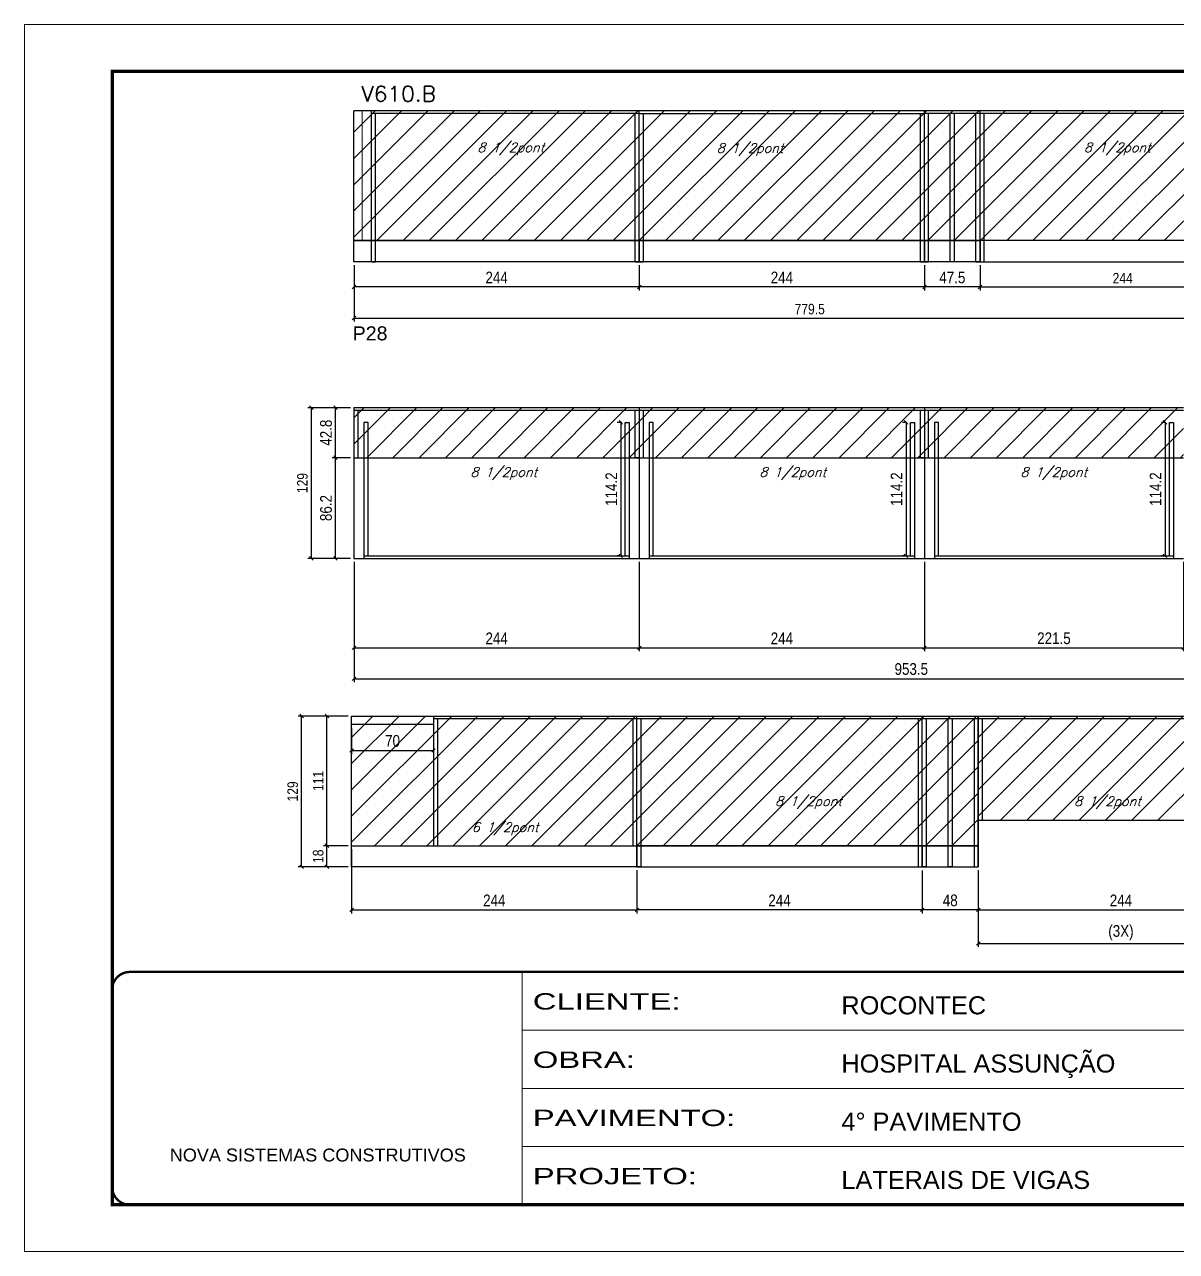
# Model space of a CAD drawing. Extents: x -20960 to -5926, y -2106 to 21915.
# Drawn here: x -7438 to -6453, y 16271 to 17321 of the extents above; entities that cross this region are included whole.
import ezdxf

# ---------------------------------------------------------------- set-up
doc = ezdxf.new("R2010")
doc.units = 0
doc.linetypes.add('CONTINUO', pattern=[0])
doc.linetypes.add('DASHED', pattern=[0.75, 0.5, -0.25])
for name, color, linetype in [('5', 5, 'Continuous'), ('COTA', 241, 'Continuous'), ('Painéis', 200, 'Continuous'), ('SARR_2.2x7', 40, 'Continuous'), ('SARR_3.5x7', 81, 'Continuous'), ('texto', 7, 'Continuous')]:
    doc.layers.add(name, color=color, linetype=linetype)
for name, color, linetype, lineweight in [('Folhas', 255, 'Continuous', 9), ('Hachura', 251, 'Continuous', 9), ('Sarr 2.2x7', 40, 'Continuous', 9), ('SARRAFO DE PRESSAO', 251, 'DASHED', 9), ('Texto Seção', 7, 'Continuous', 15)]:
    doc.layers.add(name, color=color, linetype=linetype, lineweight=lineweight)
doc.styles.add('ARIAL', font='arial.ttf')
doc.styles.add('COTA TECNICA', font='techl___.ttf', dxfattribs={"height": 10})
doc.styles.add('COTA TECNICA-50', font='techl___.ttf', dxfattribs={"height": 9})
doc.styles.add('REGUA-120', font='ROMANS.shx', dxfattribs={"height": 15})
doc.styles.add('Romans', font='romans.shx')
doc.styles.get("Standard").update_dxf_attribs({"font": 'arial.ttf'})
doc.styles.add('Tecnologia', font='')
doc.styles.get('Tecnologia').set_extended_font_data('Forgotten Futurist')
doc.dimstyles.new('COTA PAINEL-50', dxfattribs={"dimtxt": 9, "dimasz": 3, "dimexe": 3, "dimexo": 3, "dimgap": 3, "dimtad": 1, "dimdec": 1, "dimzin": 12, "dimdsep": 46, "dimtxsty": 'COTA TECNICA-50', "dimblk1": 'OBLIQUE', "dimblk2": 'OBLIQUE', "dimsah": 1, "dimcen": 0.9, "dimclrd": 4, "dimclre": 4, "dimclrt": 240, "dimadec": 1, "dimazin": 3, "dimtfac": 1, "dimtdec": 1, "dimtmove": 0, "dimatfit": 3, "dimfxl": 1, "dimtolj": 1, "dimtzin": 12, "dimarcsym": 0})
doc.dimstyles.new('PAINEL', dxfattribs={"dimtxt": 10, "dimasz": 3, "dimexe": 3, "dimexo": 3, "dimgap": 3, "dimtad": 1, "dimdec": 1, "dimzin": 12, "dimdsep": 46, "dimtxsty": 'COTA TECNICA', "dimblk1": 'OBLIQUE', "dimblk2": 'OBLIQUE', "dimsah": 1, "dimcen": 0.9, "dimclrd": 4, "dimclre": 4, "dimclrt": 240, "dimadec": 1, "dimazin": 3, "dimtfac": 1, "dimtdec": 1, "dimtmove": 0, "dimatfit": 3, "dimfxl": 1, "dimtolj": 1, "dimtzin": 12, "dimarcsym": 0})
pattern_1 = [(45, (-149303.79, -15962.726), (-11.2253202, 11.2253202), [])]

# ---------------------------------------------------------------- blocks, each defined once
blk = doc.blocks.new('9999999999')
at = {"color": 30, "linetype": 'CONTINUO'}
for p, q in [((98564.6, 34230.2), (98564.6, 34429.4)), ((98564.6, 34379.6), (99584, 34379.6)), ((98564.6, 34329.8), (99488, 34329.8)), ((98564.6, 34280), (99488, 34280))]:
    blk.add_line(p, q, dxfattribs=at)
at = {"color": 30, "linetype": 'CONTINUO', "const_width": 2}
blk.add_lwpolyline([(99584, 34230.2), (99584, 34414.4, 0.414214), (99569, 34429.4), (98229, 34429.4, 0.414214), (98214, 34414.4), (98214, 34245.2, 0.414214), (98229, 34230.2), (99584, 34230.2)], format="xyb", dxfattribs=at)
at = {"layer": 'Folhas'}
blk.add_lwpolyline([(98139, 34190.2), (99624, 34190.2), (99624, 35240.2), (98139, 35240.2)], close=True, dxfattribs=at)
at = {"layer": 'Folhas', "color": 30, "const_width": 3}
blk.add_lwpolyline([(98214, 34230.2), (99584, 34230.2), (99584, 35200.2), (98214, 35200.2)], close=True, dxfattribs=at)
at = {"color": 7, "linetype": 'Continuous', "ltscale": 5, "style": 'ARIAL'}
for s, height, p in [('ROCONTEC', 15.48, (98837.7, 34393.1)), ('HOSPITAL ASSUNÇÃO', 15.483, (98837.7, 34343.3)), ('4° PAVIMENTO', 15.483, (98837.7, 34293.5)), ('NOVA SISTEMAS CONSTRUTIVOS', 11.059, (98263.2, 34267.2)), ('LATERAIS DE VIGAS', 15.483, (98837.7, 34243.7))]:
    blk.add_text(s, height=height, dxfattribs=at).set_placement(p)
at = {"layer": 'Folhas', "color": 7, "style": 'Tecnologia', "width": 1.5}
for s, p in [('CLIENTE:', (98573.7, 34397.2)), ('OBRA:', (98573.7, 34347.3)), ('PAVIMENTO:', (98573.7, 34297.5)), ('PROJETO:', (98573.7, 34247.7))]:
    blk.add_text(s, height=14, dxfattribs=at).set_placement(p)
blk = doc.blocks.new('_Oblique')
at = {"color": 0, "linetype": 'ByBlock', "lineweight": -2}
blk.add_line((-0.5, -0.5), (0.5, 0.5), dxfattribs=at)
blk = doc.blocks.new('*D478')
at = {"layer": 'COTA', "color": 4, "linetype": 'ByBlock', "lineweight": -2, "transparency": 16777216}
for p, q in [((-6668.7, 17115.2), (-6668.7, 17093.5)), ((-6621.2, 17115.2), (-6621.2, 17093.5)), ((-6621.2, 17096.5), (-6668.7, 17096.5))]:
    blk.add_line(p, q, dxfattribs=at)
at = {"layer": 'Defpoints', "color": 0, "linetype": 'ByBlock', "transparency": 16777216}
for p in [(-6668.7, 17118.2), (-6621.2, 17118.2), (-6668.7, 17096.5)]:
    blk.add_point(p, dxfattribs=at)
at = {"layer": 'COTA', "color": 4, "linetype": 'ByBlock', "lineweight": -2, "transparency": 16777216, "xscale": 3, "yscale": 3, "zscale": 3, "rotation": 180}
blk.add_blockref('_Oblique', (-6668.7, 17096.5), dxfattribs=at)
at = {"layer": 'COTA', "color": 4, "linetype": 'ByBlock', "lineweight": -2, "transparency": 16777216, "xscale": 3, "yscale": 3, "zscale": 3}
blk.add_blockref('_Oblique', (-6621.2, 17096.5), dxfattribs=at)
at = {"layer": 'COTA', "color": 240, "linetype": 'ByBlock', "transparency": 16777216, "insert": (-6644.9, 17104.6), "char_height": 10, "attachment_point": 5, "style": 'COTA TECNICA'}
blk.add_mtext('\\A1;47.5', dxfattribs=at)
blk = doc.blocks.new('*D479')
at = {"layer": 'COTA', "color": 4, "linetype": 'ByBlock', "lineweight": -2, "transparency": 16777216}
for p, q in [((-6912.7, 17115.2), (-6912.7, 17093.5)), ((-6668.7, 17115.2), (-6668.7, 17093.5)), ((-6668.7, 17096.5), (-6912.7, 17096.5))]:
    blk.add_line(p, q, dxfattribs=at)
at = {"layer": 'Defpoints', "color": 0, "linetype": 'ByBlock', "transparency": 16777216}
for p in [(-6912.7, 17118.2), (-6668.7, 17118.2), (-6912.7, 17096.5)]:
    blk.add_point(p, dxfattribs=at)
at = {"layer": 'COTA', "color": 4, "linetype": 'ByBlock', "lineweight": -2, "transparency": 16777216, "xscale": 3, "yscale": 3, "zscale": 3, "rotation": 180}
blk.add_blockref('_Oblique', (-6912.7, 17096.5), dxfattribs=at)
at = {"layer": 'COTA', "color": 4, "linetype": 'ByBlock', "lineweight": -2, "transparency": 16777216, "xscale": 3, "yscale": 3, "zscale": 3}
blk.add_blockref('_Oblique', (-6668.7, 17096.5), dxfattribs=at)
at = {"layer": 'COTA', "color": 240, "linetype": 'ByBlock', "transparency": 16777216, "insert": (-6790.7, 17104.6), "char_height": 10, "attachment_point": 5, "style": 'COTA TECNICA'}
blk.add_mtext('\\A1;244', dxfattribs=at)
blk = doc.blocks.new('*D480')
at = {"layer": 'COTA', "color": 4, "linetype": 'ByBlock', "lineweight": -2, "transparency": 16777216}
for p, q in [((-7156.7, 17115.2), (-7156.7, 17093.5)), ((-6912.7, 17115.2), (-6912.7, 17093.5)), ((-6912.7, 17096.5), (-7156.7, 17096.5))]:
    blk.add_line(p, q, dxfattribs=at)
at = {"layer": 'Defpoints', "color": 0, "linetype": 'ByBlock', "transparency": 16777216}
for p in [(-7156.7, 17118.2), (-6912.7, 17118.2), (-7156.7, 17096.5)]:
    blk.add_point(p, dxfattribs=at)
at = {"layer": 'COTA', "color": 4, "linetype": 'ByBlock', "lineweight": -2, "transparency": 16777216, "xscale": 3, "yscale": 3, "zscale": 3, "rotation": 180}
blk.add_blockref('_Oblique', (-7156.7, 17096.5), dxfattribs=at)
at = {"layer": 'COTA', "color": 4, "linetype": 'ByBlock', "lineweight": -2, "transparency": 16777216, "xscale": 3, "yscale": 3, "zscale": 3}
blk.add_blockref('_Oblique', (-6912.7, 17096.5), dxfattribs=at)
at = {"layer": 'COTA', "color": 240, "linetype": 'ByBlock', "transparency": 16777216, "insert": (-7034.7, 17104.6), "char_height": 10, "attachment_point": 5, "style": 'COTA TECNICA'}
blk.add_mtext('\\A1;244', dxfattribs=at)
blk = doc.blocks.new('*D481')
at = {"layer": 'COTA', "color": 4, "linetype": 'ByBlock', "lineweight": -2, "transparency": 16777216}
for p, q in [((-7156.7, 17115.2), (-7156.7, 17066.9)), ((-6377.2, 17115.1), (-6377.2, 17066.9)), ((-7156.7, 17069.9), (-6377.2, 17069.9))]:
    blk.add_line(p, q, dxfattribs=at)
at = {"layer": 'Defpoints', "color": 0, "linetype": 'ByBlock', "transparency": 16777216}
for p in [(-7156.7, 17118.2), (-6377.2, 17118.1), (-6377.2, 17069.9)]:
    blk.add_point(p, dxfattribs=at)
at = {"layer": 'COTA', "color": 4, "linetype": 'ByBlock', "lineweight": -2, "transparency": 16777216, "xscale": 3, "yscale": 3, "zscale": 3}
for p, rotation in [((-7156.7, 17069.9), 179.9997533256042), ((-6377.2, 17069.9), 359.9997533256042)]:
    blk.add_blockref('_Oblique', p, dxfattribs=dict(at, rotation=rotation))
at = {"layer": 'COTA', "color": 240, "linetype": 'ByBlock', "transparency": 16777216, "insert": (-6766.9, 17077.5), "char_height": 9, "attachment_point": 5, "rotation": 359.9998, "style": 'COTA TECNICA-50'}
blk.add_mtext('\\A1;779.5', dxfattribs=at)
blk = doc.blocks.new('*D482')
at = {"layer": 'COTA', "color": 4, "lineweight": -2, "transparency": 16777216}
for p, q in [((-7156.7, 16861.2), (-7156.7, 16784.7)), ((-6912.7, 16861.2), (-6912.7, 16784.7)), ((-7156.7, 16787.7), (-6912.7, 16787.7))]:
    blk.add_line(p, q, dxfattribs=at)
at = {"layer": 'Defpoints', "color": 0, "transparency": 16777216}
for p in [(-7156.7, 16864.2), (-6912.7, 16864.2), (-6912.7, 16787.7)]:
    blk.add_point(p, dxfattribs=at)
at = {"layer": 'COTA', "color": 4, "lineweight": -2, "transparency": 16777216, "xscale": 3, "yscale": 3, "zscale": 3, "rotation": 180}
blk.add_blockref('_Oblique', (-7156.7, 16787.7), dxfattribs=at)
at = {"layer": 'COTA', "color": 4, "lineweight": -2, "transparency": 16777216, "xscale": 3, "yscale": 3, "zscale": 3}
blk.add_blockref('_Oblique', (-6912.7, 16787.7), dxfattribs=at)
at = {"layer": 'COTA', "color": 240, "transparency": 16777216, "insert": (-7034.7, 16795.8), "char_height": 10, "attachment_point": 5, "style": 'COTA TECNICA'}
blk.add_mtext('\\A1;244', dxfattribs=at)
blk = doc.blocks.new('*D483')
at = {"layer": 'COTA', "color": 4, "lineweight": -2, "transparency": 16777216}
for p, q in [((-6912.7, 16861.2), (-6912.7, 16784.7)), ((-6668.7, 16861.2), (-6668.7, 16784.7)), ((-6912.7, 16787.7), (-6668.7, 16787.7))]:
    blk.add_line(p, q, dxfattribs=at)
at = {"layer": 'Defpoints', "color": 0, "transparency": 16777216}
for p in [(-6912.7, 16864.2), (-6668.7, 16864.2), (-6668.7, 16787.7)]:
    blk.add_point(p, dxfattribs=at)
at = {"layer": 'COTA', "color": 4, "lineweight": -2, "transparency": 16777216, "xscale": 3, "yscale": 3, "zscale": 3, "rotation": 180}
blk.add_blockref('_Oblique', (-6912.7, 16787.7), dxfattribs=at)
at = {"layer": 'COTA', "color": 4, "lineweight": -2, "transparency": 16777216, "xscale": 3, "yscale": 3, "zscale": 3}
blk.add_blockref('_Oblique', (-6668.7, 16787.7), dxfattribs=at)
at = {"layer": 'COTA', "color": 240, "transparency": 16777216, "insert": (-6790.7, 16795.8), "char_height": 10, "attachment_point": 5, "style": 'COTA TECNICA'}
blk.add_mtext('\\A1;244', dxfattribs=at)
blk = doc.blocks.new('*D484')
at = {"layer": 'COTA', "color": 4, "lineweight": -2, "transparency": 16777216}
for p, q in [((-7156.7, 16861.2), (-7156.7, 16758.2)), ((-6203.2, 16861.2), (-6203.2, 16758.2)), ((-7156.7, 16761.2), (-6203.2, 16761.2))]:
    blk.add_line(p, q, dxfattribs=at)
at = {"layer": 'Defpoints', "color": 0, "transparency": 16777216}
for p in [(-7156.7, 16864.2), (-6203.2, 16864.2), (-6203.2, 16761.2)]:
    blk.add_point(p, dxfattribs=at)
at = {"layer": 'COTA', "color": 4, "lineweight": -2, "transparency": 16777216, "xscale": 3, "yscale": 3, "zscale": 3, "rotation": 180}
blk.add_blockref('_Oblique', (-7156.7, 16761.2), dxfattribs=at)
at = {"layer": 'COTA', "color": 4, "lineweight": -2, "transparency": 16777216, "xscale": 3, "yscale": 3, "zscale": 3}
blk.add_blockref('_Oblique', (-6203.2, 16761.2), dxfattribs=at)
at = {"layer": 'COTA', "color": 240, "transparency": 16777216, "insert": (-6680, 16769.5), "char_height": 10, "attachment_point": 5, "style": 'COTA TECNICA'}
blk.add_mtext('\\A1;953.5', dxfattribs=at)
blk = doc.blocks.new('*D485')
at = {"layer": 'COTA', "color": 4, "lineweight": -2, "ltscale": 25, "transparency": 16777216}
for p, q in [((-6668.7, 16861.2), (-6668.7, 16784.7)), ((-6447.2, 16861.2), (-6447.2, 16784.7)), ((-6668.7, 16787.7), (-6447.2, 16787.7))]:
    blk.add_line(p, q, dxfattribs=at)
at = {"layer": 'Defpoints', "color": 0, "ltscale": 25, "transparency": 16777216}
for p in [(-6668.7, 16864.2), (-6447.2, 16864.2), (-6447.2, 16787.7)]:
    blk.add_point(p, dxfattribs=at)
at = {"layer": 'COTA', "color": 4, "lineweight": -2, "ltscale": 25, "transparency": 16777216, "xscale": 3, "yscale": 3, "zscale": 3, "rotation": 180}
blk.add_blockref('_Oblique', (-6668.7, 16787.7), dxfattribs=at)
at = {"layer": 'COTA', "color": 4, "lineweight": -2, "ltscale": 25, "transparency": 16777216, "xscale": 3, "yscale": 3, "zscale": 3}
blk.add_blockref('_Oblique', (-6447.2, 16787.7), dxfattribs=at)
at = {"layer": 'COTA', "color": 240, "ltscale": 25, "transparency": 16777216, "insert": (-6558, 16795.8), "char_height": 10, "attachment_point": 5, "style": 'COTA TECNICA'}
blk.add_mtext('\\A1;221.5', dxfattribs=at)
blk = doc.blocks.new('*D470')
at = {"layer": 'COTA', "color": 4, "lineweight": -2, "ltscale": 25, "transparency": 16777216}
for p, q in [((-6378.7, 16637.3), (-6378.7, 16560.4)), ((-6622.7, 16597.3), (-6622.7, 16560.4)), ((-6622.7, 16563.4), (-6378.7, 16563.4))]:
    blk.add_line(p, q, dxfattribs=at)
at = {"layer": 'Defpoints', "color": 0, "ltscale": 25, "transparency": 16777216}
for p in [(-6378.7, 16640.3), (-6622.7, 16600.3), (-6378.7, 16563.4)]:
    blk.add_point(p, dxfattribs=at)
at = {"layer": 'COTA', "color": 4, "lineweight": -2, "ltscale": 25, "transparency": 16777216, "xscale": 3, "yscale": 3, "zscale": 3, "rotation": 180}
blk.add_blockref('_Oblique', (-6622.7, 16563.4), dxfattribs=at)
at = {"layer": 'COTA', "color": 4, "lineweight": -2, "ltscale": 25, "transparency": 16777216, "xscale": 3, "yscale": 3, "zscale": 3}
blk.add_blockref('_Oblique', (-6378.7, 16563.4), dxfattribs=at)
at = {"layer": 'COTA', "color": 240, "ltscale": 25, "transparency": 16777216, "insert": (-6500.7, 16571.5), "char_height": 10, "attachment_point": 5, "style": 'COTA TECNICA'}
blk.add_mtext('\\A1;244', dxfattribs=at)
blk = doc.blocks.new('*D549')
at = {"layer": 'COTA', "color": 4, "lineweight": -2, "ltscale": 25, "transparency": 16777216}
for p, q in [((-7158.7, 16719.3), (-7158.7, 16696.8)), ((-7088.7, 16719.3), (-7088.7, 16696.8)), ((-7158.7, 16699.8), (-7088.7, 16699.8))]:
    blk.add_line(p, q, dxfattribs=at)
at = {"layer": 'Defpoints', "color": 0, "ltscale": 25, "transparency": 16777216}
for p in [(-7158.7, 16722.3), (-7088.7, 16722.3), (-7088.7, 16699.8)]:
    blk.add_point(p, dxfattribs=at)
at = {"layer": 'COTA', "color": 4, "lineweight": -2, "ltscale": 25, "transparency": 16777216, "xscale": 3, "yscale": 3, "zscale": 3, "rotation": 180}
blk.add_blockref('_Oblique', (-7158.7, 16699.8), dxfattribs=at)
at = {"layer": 'COTA', "color": 4, "lineweight": -2, "ltscale": 25, "transparency": 16777216, "xscale": 3, "yscale": 3, "zscale": 3}
blk.add_blockref('_Oblique', (-7088.7, 16699.8), dxfattribs=at)
at = {"layer": 'COTA', "color": 240, "ltscale": 25, "transparency": 16777216, "insert": (-7123.7, 16708), "char_height": 10, "attachment_point": 5, "style": 'COTA TECNICA'}
blk.add_mtext('\\A1;70', dxfattribs=at)
blk = doc.blocks.new('*D550')
at = {"layer": 'COTA', "color": 4, "lineweight": -2, "ltscale": 25, "transparency": 16777216}
for p, q in [((-6378.7, 16637.3), (-6378.7, 16531.7)), ((-6622.7, 16597.3), (-6622.7, 16531.7)), ((-6622.7, 16534.7), (-6378.7, 16534.7))]:
    blk.add_line(p, q, dxfattribs=at)
at = {"layer": 'Defpoints', "color": 0, "ltscale": 25, "transparency": 16777216}
for p in [(-6378.7, 16640.3), (-6622.7, 16600.3), (-6378.7, 16534.7)]:
    blk.add_point(p, dxfattribs=at)
at = {"layer": 'COTA', "color": 4, "lineweight": -2, "ltscale": 25, "transparency": 16777216, "xscale": 3, "yscale": 3, "zscale": 3, "rotation": 180}
blk.add_blockref('_Oblique', (-6622.7, 16534.7), dxfattribs=at)
at = {"layer": 'COTA', "color": 4, "lineweight": -2, "ltscale": 25, "transparency": 16777216, "xscale": 3, "yscale": 3, "zscale": 3}
blk.add_blockref('_Oblique', (-6378.7, 16534.7), dxfattribs=at)
at = {"layer": 'COTA', "color": 240, "ltscale": 25, "transparency": 16777216, "insert": (-6500.7, 16543.9), "char_height": 10, "attachment_point": 5, "style": 'COTA TECNICA'}
blk.add_mtext('\\A1;(3X)', dxfattribs=at)
blk = doc.blocks.new('*D486')
at = {"layer": 'COTA', "color": 4, "lineweight": -2, "ltscale": 25, "transparency": 16777216}
for p, q in [((-6670.7, 16597), (-6670.7, 16560.4)), ((-6622.7, 16597.3), (-6622.7, 16560.4)), ((-6622.7, 16563.4), (-6670.7, 16563.4))]:
    blk.add_line(p, q, dxfattribs=at)
at = {"layer": 'Defpoints', "color": 0, "ltscale": 25, "transparency": 16777216}
for p in [(-6670.7, 16600), (-6622.7, 16600.3), (-6670.7, 16563.4)]:
    blk.add_point(p, dxfattribs=at)
at = {"layer": 'COTA', "color": 4, "lineweight": -2, "ltscale": 25, "transparency": 16777216, "xscale": 3, "yscale": 3, "zscale": 3, "rotation": 180}
blk.add_blockref('_Oblique', (-6670.7, 16563.4), dxfattribs=at)
at = {"layer": 'COTA', "color": 4, "lineweight": -2, "ltscale": 25, "transparency": 16777216, "xscale": 3, "yscale": 3, "zscale": 3}
blk.add_blockref('_Oblique', (-6622.7, 16563.4), dxfattribs=at)
at = {"layer": 'COTA', "color": 240, "ltscale": 25, "transparency": 16777216, "insert": (-6646.7, 16571.5), "char_height": 10, "attachment_point": 5, "style": 'COTA TECNICA'}
blk.add_mtext('\\A1;48', dxfattribs=at)
blk = doc.blocks.new('*D487')
at = {"layer": 'COTA', "color": 4, "lineweight": -2, "ltscale": 25, "transparency": 16777216}
for p, q in [((-6914.7, 16597.3), (-6914.7, 16560.4)), ((-6670.7, 16597), (-6670.7, 16560.4)), ((-6670.7, 16563.4), (-6914.7, 16563.4))]:
    blk.add_line(p, q, dxfattribs=at)
at = {"layer": 'Defpoints', "color": 0, "ltscale": 25, "transparency": 16777216}
for p in [(-6914.7, 16600.3), (-6670.7, 16600), (-6914.7, 16563.4)]:
    blk.add_point(p, dxfattribs=at)
at = {"layer": 'COTA', "color": 4, "lineweight": -2, "ltscale": 25, "transparency": 16777216, "xscale": 3, "yscale": 3, "zscale": 3, "rotation": 180}
blk.add_blockref('_Oblique', (-6914.7, 16563.4), dxfattribs=at)
at = {"layer": 'COTA', "color": 4, "lineweight": -2, "ltscale": 25, "transparency": 16777216, "xscale": 3, "yscale": 3, "zscale": 3}
blk.add_blockref('_Oblique', (-6670.7, 16563.4), dxfattribs=at)
at = {"layer": 'COTA', "color": 240, "ltscale": 25, "transparency": 16777216, "insert": (-6792.7, 16571.5), "char_height": 10, "attachment_point": 5, "style": 'COTA TECNICA'}
blk.add_mtext('\\A1;244', dxfattribs=at)
blk = doc.blocks.new('*D562')
at = {"layer": 'COTA', "color": 4, "lineweight": -2, "ltscale": 25, "transparency": 16777216}
for p, q in [((-7158.7, 16615.3), (-7158.7, 16560.4)), ((-6914.7, 16597.3), (-6914.7, 16560.4)), ((-7158.7, 16563.4), (-6914.7, 16563.4))]:
    blk.add_line(p, q, dxfattribs=at)
at = {"layer": 'Defpoints', "color": 0, "ltscale": 25, "transparency": 16777216}
for p in [(-7158.7, 16618.3), (-6914.7, 16600.3), (-6914.7, 16563.4)]:
    blk.add_point(p, dxfattribs=at)
at = {"layer": 'COTA', "color": 4, "lineweight": -2, "ltscale": 25, "transparency": 16777216, "xscale": 3, "yscale": 3, "zscale": 3, "rotation": 180}
blk.add_blockref('_Oblique', (-7158.7, 16563.4), dxfattribs=at)
at = {"layer": 'COTA', "color": 4, "lineweight": -2, "ltscale": 25, "transparency": 16777216, "xscale": 3, "yscale": 3, "zscale": 3}
blk.add_blockref('_Oblique', (-6914.7, 16563.4), dxfattribs=at)
at = {"layer": 'COTA', "color": 240, "ltscale": 25, "transparency": 16777216, "insert": (-7036.7, 16571.5), "char_height": 10, "attachment_point": 5, "style": 'COTA TECNICA'}
blk.add_mtext('\\A1;244', dxfattribs=at)
blk = doc.blocks.new('*D563')
at = {"layer": 'COTA', "color": 4, "lineweight": -2, "ltscale": 25, "transparency": 16777216}
for p, q in [((-6927.7, 16980.6), (-6931.5, 16980.6)), ((-6928.5, 16980.6), (-6928.5, 16866.4)), ((-6927.7, 16866.4), (-6931.5, 16866.4))]:
    blk.add_line(p, q, dxfattribs=at)
at = {"layer": 'Defpoints', "color": 0, "ltscale": 25, "transparency": 16777216}
for p in [(-6924.7, 16980.6), (-6928.5, 16866.4), (-6924.7, 16866.4)]:
    blk.add_point(p, dxfattribs=at)
at = {"layer": 'COTA', "color": 4, "lineweight": -2, "ltscale": 25, "transparency": 16777216, "xscale": 3, "yscale": 3, "zscale": 3}
for p, rotation in [((-6928.5, 16980.6), 90), ((-6928.5, 16866.4), 270)]:
    blk.add_blockref('_Oblique', p, dxfattribs=dict(at, rotation=rotation))
at = {"layer": 'COTA', "color": 240, "ltscale": 25, "transparency": 16777216, "insert": (-6936.6, 16923.5), "char_height": 10, "attachment_point": 5, "rotation": 90, "style": 'COTA TECNICA'}
blk.add_mtext('\\A1;114.2', dxfattribs=at)
blk = doc.blocks.new('*D564')
at = {"layer": 'COTA', "color": 4, "lineweight": -2, "ltscale": 25, "transparency": 16777216}
for p, q in [((-6683.7, 16980.6), (-6687.5, 16980.6)), ((-6684.5, 16980.6), (-6684.5, 16866.4)), ((-6683.7, 16866.4), (-6687.5, 16866.4))]:
    blk.add_line(p, q, dxfattribs=at)
at = {"layer": 'Defpoints', "color": 0, "ltscale": 25, "transparency": 16777216}
for p in [(-6680.7, 16980.6), (-6684.5, 16866.4), (-6680.7, 16866.4)]:
    blk.add_point(p, dxfattribs=at)
at = {"layer": 'COTA', "color": 4, "lineweight": -2, "ltscale": 25, "transparency": 16777216, "xscale": 3, "yscale": 3, "zscale": 3}
for p, rotation in [((-6684.5, 16980.6), 90), ((-6684.5, 16866.4), 270)]:
    blk.add_blockref('_Oblique', p, dxfattribs=dict(at, rotation=rotation))
at = {"layer": 'COTA', "color": 240, "ltscale": 25, "transparency": 16777216, "insert": (-6692.6, 16923.5), "char_height": 10, "attachment_point": 5, "rotation": 90, "style": 'COTA TECNICA'}
blk.add_mtext('\\A1;114.2', dxfattribs=at)
blk = doc.blocks.new('*D565')
at = {"layer": 'COTA', "color": 4, "lineweight": -2, "ltscale": 25, "transparency": 16777216}
for p, q in [((-6462.2, 16980.6), (-6466, 16980.6)), ((-6463, 16980.6), (-6463, 16866.4)), ((-6462.2, 16866.4), (-6466, 16866.4))]:
    blk.add_line(p, q, dxfattribs=at)
at = {"layer": 'Defpoints', "color": 0, "ltscale": 25, "transparency": 16777216}
for p in [(-6459.2, 16980.6), (-6463, 16866.4), (-6459.2, 16866.4)]:
    blk.add_point(p, dxfattribs=at)
at = {"layer": 'COTA', "color": 4, "lineweight": -2, "ltscale": 25, "transparency": 16777216, "xscale": 3, "yscale": 3, "zscale": 3}
for p, rotation in [((-6463, 16980.6), 90), ((-6463, 16866.4), 270)]:
    blk.add_blockref('_Oblique', p, dxfattribs=dict(at, rotation=rotation))
at = {"layer": 'COTA', "color": 240, "ltscale": 25, "transparency": 16777216, "insert": (-6471.1, 16923.5), "char_height": 10, "attachment_point": 5, "rotation": 90, "style": 'COTA TECNICA'}
blk.add_mtext('\\A1;114.2', dxfattribs=at)
blk = doc.blocks.new('*D566')
at = {"layer": 'COTA', "color": 4, "lineweight": -2, "ltscale": 25, "transparency": 16777216}
for p, q in [((-7159.7, 16950.4), (-7175.5, 16950.4)), ((-7172.5, 16864.2), (-7172.5, 16950.4)), ((-7159.7, 16864.2), (-7175.5, 16864.2))]:
    blk.add_line(p, q, dxfattribs=at)
at = {"layer": 'Defpoints', "color": 0, "ltscale": 25, "transparency": 16777216}
for p in [(-7172.5, 16950.4), (-7156.7, 16950.4), (-7156.7, 16864.2)]:
    blk.add_point(p, dxfattribs=at)
at = {"layer": 'COTA', "color": 4, "lineweight": -2, "ltscale": 25, "transparency": 16777216, "xscale": 3, "yscale": 3, "zscale": 3}
for p, rotation in [((-7172.5, 16950.4), 90), ((-7172.5, 16864.2), 270)]:
    blk.add_blockref('_Oblique', p, dxfattribs=dict(at, rotation=rotation))
at = {"layer": 'COTA', "color": 240, "ltscale": 25, "transparency": 16777216, "insert": (-7180.6, 16907.3), "char_height": 10, "attachment_point": 5, "rotation": 90, "style": 'COTA TECNICA'}
blk.add_mtext('\\A1;86.2', dxfattribs=at)
blk = doc.blocks.new('*D567')
at = {"layer": 'COTA', "color": 4, "lineweight": -2, "ltscale": 25, "transparency": 16777216}
for p, q in [((-7159.7, 16993.2), (-7175.5, 16993.2)), ((-7172.5, 16950.4), (-7172.5, 16993.2)), ((-7159.7, 16950.4), (-7175.5, 16950.4))]:
    blk.add_line(p, q, dxfattribs=at)
at = {"layer": 'Defpoints', "color": 0, "ltscale": 25, "transparency": 16777216}
for p in [(-7172.5, 16993.2), (-7156.7, 16993.2), (-7156.7, 16950.4)]:
    blk.add_point(p, dxfattribs=at)
at = {"layer": 'COTA', "color": 4, "lineweight": -2, "ltscale": 25, "transparency": 16777216, "xscale": 3, "yscale": 3, "zscale": 3}
for p, rotation in [((-7172.5, 16993.2), 90), ((-7172.5, 16950.4), 270)]:
    blk.add_blockref('_Oblique', p, dxfattribs=dict(at, rotation=rotation))
at = {"layer": 'COTA', "color": 240, "ltscale": 25, "transparency": 16777216, "insert": (-7180.6, 16971.8), "char_height": 10, "attachment_point": 5, "rotation": 90, "style": 'COTA TECNICA'}
blk.add_mtext('\\A1;42.8', dxfattribs=at)
blk = doc.blocks.new('*D488')
at = {"layer": 'COTA', "color": 4, "lineweight": -2, "transparency": 16777216}
for p, q in [((-6621.2, 17115.2), (-6621.2, 17093.5)), ((-6377.2, 17115.2), (-6377.2, 17093.5)), ((-6621.2, 17096.5), (-6377.2, 17096.5))]:
    blk.add_line(p, q, dxfattribs=at)
at = {"layer": 'Defpoints', "color": 0, "transparency": 16777216}
for p in [(-6621.2, 17118.2), (-6377.2, 17118.2), (-6377.2, 17096.5)]:
    blk.add_point(p, dxfattribs=at)
at = {"layer": 'COTA', "color": 4, "lineweight": -2, "transparency": 16777216, "xscale": 3, "yscale": 3, "zscale": 3, "rotation": 180}
blk.add_blockref('_Oblique', (-6621.2, 17096.5), dxfattribs=at)
at = {"layer": 'COTA', "color": 4, "lineweight": -2, "transparency": 16777216, "xscale": 3, "yscale": 3, "zscale": 3}
blk.add_blockref('_Oblique', (-6377.2, 17096.5), dxfattribs=at)
at = {"layer": 'COTA', "color": 240, "transparency": 16777216, "insert": (-6499.2, 17104), "char_height": 9, "attachment_point": 5, "style": 'COTA TECNICA-50'}
blk.add_mtext('\\A1;244', dxfattribs=at)
blk = doc.blocks.new('*D492')
at = {"layer": 'COTA', "color": 4, "lineweight": -2, "transparency": 16777216}
for p, q in [((-7159.7, 16993.2), (-7196.2, 16993.2)), ((-7193.2, 16993.2), (-7193.2, 16864.2)), ((-7159.7, 16864.2), (-7196.2, 16864.2))]:
    blk.add_line(p, q, dxfattribs=at)
at = {"layer": 'Defpoints', "color": 0, "transparency": 16777216}
for p in [(-7156.7, 16993.2), (-7193.2, 16864.2), (-7156.7, 16864.2)]:
    blk.add_point(p, dxfattribs=at)
at = {"layer": 'COTA', "color": 4, "lineweight": -2, "transparency": 16777216, "xscale": 3, "yscale": 3, "zscale": 3}
for p, rotation in [((-7193.2, 16993.2), 90), ((-7193.2, 16864.2), 270)]:
    blk.add_blockref('_Oblique', p, dxfattribs=dict(at, rotation=rotation))
at = {"layer": 'COTA', "color": 240, "transparency": 16777216, "insert": (-7200.8, 16928.7), "char_height": 9, "attachment_point": 5, "rotation": 90, "style": 'COTA TECNICA-50'}
blk.add_mtext('\\A1;129', dxfattribs=at)
blk = doc.blocks.new('*D583')
at = {"layer": 'COTA', "color": 4, "lineweight": -2, "transparency": 16777216}
for p, q in [((-7161.7, 16729.3), (-7182.8, 16729.3)), ((-7179.8, 16618.3), (-7179.8, 16729.3)), ((-7161.7, 16618.3), (-7182.8, 16618.3))]:
    blk.add_line(p, q, dxfattribs=at)
at = {"layer": 'Defpoints', "color": 0, "transparency": 16777216}
for p in [(-7179.8, 16729.3), (-7158.7, 16729.3), (-7158.7, 16618.3)]:
    blk.add_point(p, dxfattribs=at)
at = {"layer": 'COTA', "color": 4, "lineweight": -2, "transparency": 16777216, "xscale": 3, "yscale": 3, "zscale": 3}
for p, rotation in [((-7179.8, 16729.3), 90), ((-7179.8, 16618.3), 270)]:
    blk.add_blockref('_Oblique', p, dxfattribs=dict(at, rotation=rotation))
at = {"layer": 'COTA', "color": 240, "transparency": 16777216, "insert": (-7187.3, 16673.8), "char_height": 9, "attachment_point": 5, "rotation": 90, "style": 'COTA TECNICA-50'}
blk.add_mtext('\\A1;111', dxfattribs=at)
blk = doc.blocks.new('*D584')
at = {"layer": 'COTA', "color": 4, "lineweight": -2, "transparency": 16777216}
for p, q in [((-7161.7, 16618.3), (-7182.8, 16618.3)), ((-7179.8, 16600.3), (-7179.8, 16618.3)), ((-7161.7, 16600.3), (-7182.8, 16600.3))]:
    blk.add_line(p, q, dxfattribs=at)
at = {"layer": 'Defpoints', "color": 0, "transparency": 16777216}
for p in [(-7179.8, 16618.3), (-7158.7, 16618.3), (-7158.7, 16600.3)]:
    blk.add_point(p, dxfattribs=at)
at = {"layer": 'COTA', "color": 4, "lineweight": -2, "transparency": 16777216, "xscale": 3, "yscale": 3, "zscale": 3}
for p, rotation in [((-7179.8, 16618.3), 90), ((-7179.8, 16600.3), 270)]:
    blk.add_blockref('_Oblique', p, dxfattribs=dict(at, rotation=rotation))
at = {"layer": 'COTA', "color": 240, "transparency": 16777216, "insert": (-7187.3, 16609.3), "char_height": 9, "attachment_point": 5, "rotation": 90, "style": 'COTA TECNICA-50'}
blk.add_mtext('\\A1;18', dxfattribs=at)
blk = doc.blocks.new('*D494')
at = {"layer": 'COTA', "color": 4, "lineweight": -2, "transparency": 16777216}
for p, q in [((-7161.7, 16729.3), (-7204.5, 16729.3)), ((-7201.5, 16600.3), (-7201.5, 16729.3)), ((-7161.7, 16600.3), (-7204.5, 16600.3))]:
    blk.add_line(p, q, dxfattribs=at)
at = {"layer": 'Defpoints', "color": 0, "transparency": 16777216}
for p in [(-7201.5, 16729.3), (-7158.7, 16729.3), (-7158.7, 16600.3)]:
    blk.add_point(p, dxfattribs=at)
at = {"layer": 'COTA', "color": 4, "lineweight": -2, "transparency": 16777216, "xscale": 3, "yscale": 3, "zscale": 3}
for p, rotation in [((-7201.5, 16729.3), 90), ((-7201.5, 16600.3), 270)]:
    blk.add_blockref('_Oblique', p, dxfattribs=dict(at, rotation=rotation))
at = {"layer": 'COTA', "color": 240, "transparency": 16777216, "insert": (-7209.1, 16664.8), "char_height": 9, "attachment_point": 5, "rotation": 90, "style": 'COTA TECNICA-50'}
blk.add_mtext('\\A1;129', dxfattribs=at)

msp = doc.modelspace()

# ---------------------------------------------------------------- hatches: boundary and pattern name
at = {"layer": 'Hachura', "ltscale": 25}
h = msp.add_hatch(dxfattribs=at)
h.set_pattern_fill('ANSI31', color=256, scale=5)
h.set_pattern_definition([(45, (-147929.225, -15982.592), (-11.2253202, 11.2253202), [])])
h.paths.add_polyline_path([(-7156.71, 17247.15), (-7156.71, 17136.15), (-6377.19, 17136.15), (-6377.19, 17247.15)])
h = msp.add_hatch(dxfattribs=at)
h.set_pattern_fill('ANSI31', color=256, scale=5)
h.set_pattern_definition(pattern_1)
h.paths.add_polyline_path([(-6912.71, 16950.41), (-6912.71, 16993.21), (-7156.71, 16993.21), (-7156.71, 16950.41)])
h = msp.add_hatch(dxfattribs=at)
h.set_pattern_fill('ANSI31', color=256, scale=5)
h.set_pattern_definition(pattern_1)
h.paths.add_polyline_path([(-6668.71, 16950.41), (-6668.71, 16993.21), (-6912.71, 16993.21), (-6912.71, 16950.41)])
h = msp.add_hatch(dxfattribs=at)
h.set_pattern_fill('ANSI31', color=256, scale=5)
h.set_pattern_definition(pattern_1)
h.paths.add_polyline_path([(-6668.71, 16993.21), (-6668.71, 16950.41), (-6447.21, 16950.41), (-6447.21, 16993.21)])
h = msp.add_hatch(dxfattribs=at)
h.set_pattern_fill('ANSI31', color=256, scale=5)
h.set_pattern_definition([(45, (-147931.266, -16500.449), (-11.2253202, 11.2253202), [])])
h.paths.add_polyline_path([(-7158.75, 16729.29), (-7158.75, 16618.29), (-6622.75, 16618.29), (-6622.75, 16729.29)])
h = msp.add_hatch(dxfattribs=at)
h.set_pattern_fill('ANSI31', color=256, scale=5)
h.set_pattern_definition([(45, (-147395.266, -16500.449), (-11.2253202, 11.2253202), [])])
h.paths.add_polyline_path([(-6622.75, 16729.29), (-6622.75, 16640.29), (-6119.25, 16640.29), (-6119.25, 16729.29)])

# ---------------------------------------------------------------- linework, layer by layer
at = {"layer": 'Painéis', "linetype": 'ByBlock'}
for p, q in [((-7156.71, 17136.15), (-7156.71, 17247.15)), ((-6377.19, 17247.15), (-7156.71, 17247.15)), ((-6912.71, 17136.15), (-6912.71, 17247.15)), ((-6668.69, 17136.15), (-6668.69, 17247.15)), ((-6621.19, 17136.15), (-6621.19, 17247.15)), ((-6377.19, 17136.15), (-7156.71, 17136.15)), ((-7156.71, 16993.21), (-6447.21, 16993.21)), ((-7156.71, 16993.21), (-7156.71, 16864.21)), ((-6912.71, 16993.21), (-6912.71, 16864.21)), ((-6668.71, 16993.21), (-6668.71, 16864.21)), ((-7156.71, 16950.41), (-6447.21, 16950.41)), ((-7156.71, 16864.21), (-6447.21, 16864.21)), ((-7158.75, 16729.29), (-6119.25, 16729.29)), ((-6622.75, 16729.29), (-6622.75, 16618.29)), ((-6622.75, 16640.29), (-6119.25, 16640.29)), ((-7158.75, 16618.29), (-6622.75, 16618.29))]:
    msp.add_line(p, q, dxfattribs=at)
at = {"layer": 'Painéis', "ltscale": 25}
for p, q in [((-7158.75, 16618.29), (-7158.75, 16729.29)), ((-6914.75, 16618.29), (-6914.75, 16729.29)), ((-6670.75, 16618.29), (-6670.75, 16729.29))]:
    msp.add_line(p, q, dxfattribs=at)
at = {"layer": 'Painéis', "linetype": 'ByBlock'}
for points in [[(-7156.71, 17136.15), (-6912.71, 17136.15), (-6912.71, 17118.15), (-7156.71, 17118.15)], [(-6912.71, 17136.15), (-6668.69, 17136.15), (-6668.69, 17118.15), (-6912.71, 17118.15)], [(-6668.69, 17136.15), (-6621.19, 17136.15), (-6621.19, 17118.15), (-6668.69, 17118.15)], [(-6621.19, 17118.15), (-6377.19, 17118.15), (-6377.19, 17136.15), (-6621.19, 17136.15)]]:
    msp.add_lwpolyline(points, close=True, dxfattribs=at)
at = {"layer": 'Painéis', "ltscale": 25}
for points in [[(-7158.75, 16618.29), (-6914.75, 16618.29), (-6914.75, 16600.29), (-7158.75, 16600.29)], [(-6914.75, 16600.29), (-6670.75, 16600.29), (-6670.75, 16618.29), (-6914.75, 16618.29)], [(-6670.75, 16600.29), (-6622.75, 16600.29), (-6622.75, 16618.29), (-6670.75, 16618.29)]]:
    msp.add_lwpolyline(points, close=True, dxfattribs=at)
at = {"layer": 'Sarr 2.2x7'}
msp.add_line((-7149.71, 17247.15), (-7149.71, 17136.15), dxfattribs=at)
at = {"layer": 'SARR_2.2x7', "linetype": 'Continuous', "ltscale": 50}
for p, q in [((-7141.71, 17244.95), (-7141.71, 17247.15)), ((-6912.71, 17244.95), (-7141.71, 17244.95)), ((-6912.71, 17244.95), (-6668.69, 17244.95)), ((-6621.19, 17244.95), (-6668.69, 17244.95)), ((-6392.19, 17244.95), (-6621.19, 17244.95)), ((-7156.71, 16991.01), (-6912.71, 16991.01)), ((-6912.71, 16991.01), (-6668.71, 16991.01)), ((-6668.71, 16991.01), (-6447.21, 16991.01)), ((-7148.21, 16866.41), (-6921.21, 16866.41)), ((-6904.21, 16866.41), (-6677.21, 16866.41)), ((-6660.21, 16866.41), (-6455.71, 16866.41)), ((-7088.75, 16727.09), (-6914.75, 16727.09)), ((-6914.75, 16727.09), (-6670.75, 16727.09)), ((-6670.75, 16727.09), (-6622.75, 16727.09)), ((-6622.75, 16727.09), (-6378.75, 16727.09)), ((-7158.75, 16722.29), (-7088.75, 16722.29))]:
    msp.add_line(p, q, dxfattribs=at)
at = {"layer": 'SARR_3.5x7'}
for p, q in [((-7141.71, 17118.15), (-7141.71, 17244.95)), ((-7138.21, 17118.15), (-7138.21, 17244.95)), ((-6916.21, 17118.15), (-6916.21, 17244.95)), ((-6912.71, 17118.15), (-6912.71, 17244.95)), ((-6909.21, 17118.15), (-6909.21, 17244.95)), ((-6672.19, 17118.15), (-6672.19, 17244.95)), ((-6668.69, 17118.15), (-6668.69, 17244.95)), ((-6665.19, 17118.15), (-6665.19, 17244.95)), ((-6646.69, 17118.15), (-6646.69, 17244.95)), ((-6643.19, 17118.15), (-6643.19, 17244.95)), ((-6624.69, 17118.15), (-6624.69, 17244.95)), ((-6621.19, 17118.15), (-6621.19, 17244.95)), ((-6617.69, 17118.15), (-6617.69, 17244.95)), ((-7141.71, 17118.15), (-7138.21, 17118.15)), ((-6916.21, 17118.15), (-6912.71, 17118.15)), ((-6912.71, 17118.15), (-6909.21, 17118.15)), ((-6672.19, 17118.15), (-6668.69, 17118.15)), ((-6668.69, 17118.15), (-6665.19, 17118.15)), ((-6624.69, 17118.15), (-6621.19, 17118.15)), ((-6621.19, 17118.15), (-6617.69, 17118.15)), ((-7088.75, 16729.29), (-7088.75, 16618.29)), ((-7085.25, 16727.09), (-7085.25, 16618.29)), ((-6918.25, 16727.09), (-6918.25, 16618.29)), ((-6622.75, 16727.09), (-6622.75, 16600.29)), ((-6619.25, 16727.09), (-6619.25, 16640.29))]:
    msp.add_line(p, q, dxfattribs=at)
for points in [[(-7156.71, 16991.01), (-7156.71, 16950.41), (-7153.21, 16950.41), (-7153.21, 16991.01)], [(-6912.71, 16991.01), (-6912.71, 16950.41), (-6916.21, 16950.41), (-6916.21, 16991.01)], [(-6912.71, 16991.01), (-6912.71, 16950.41), (-6909.21, 16950.41), (-6909.21, 16991.01)], [(-6668.71, 16991.01), (-6668.71, 16950.41), (-6672.21, 16950.41), (-6672.21, 16991.01)], [(-6668.71, 16991.01), (-6668.71, 16950.41), (-6665.21, 16950.41), (-6665.21, 16991.01)], [(-7144.71, 16866.41), (-7144.71, 16980.61), (-7148.21, 16980.61), (-7148.21, 16864.21)], [(-6924.71, 16866.41), (-6924.71, 16980.61), (-6921.21, 16980.61), (-6921.21, 16864.21)], [(-6900.71, 16866.41), (-6900.71, 16980.61), (-6904.21, 16980.61), (-6904.21, 16864.21)], [(-6680.71, 16866.41), (-6680.71, 16980.61), (-6677.21, 16980.61), (-6677.21, 16864.21)], [(-6656.71, 16866.41), (-6656.71, 16980.61), (-6660.21, 16980.61), (-6660.21, 16864.21)], [(-6459.21, 16866.41), (-6459.21, 16980.61), (-6455.71, 16980.61), (-6455.71, 16864.21)], [(-6911.25, 16727.09), (-6911.25, 16600.29), (-6914.75, 16600.29), (-6914.75, 16729.29)], [(-6674.25, 16727.09), (-6674.25, 16600.29), (-6670.75, 16600.29), (-6670.75, 16729.29)], [(-6667.25, 16727.09), (-6667.25, 16600.29), (-6670.75, 16600.29), (-6670.75, 16729.29)], [(-6645, 16727.09), (-6645, 16600.29), (-6648.5, 16600.29), (-6648.5, 16727.09)], [(-6626.25, 16727.09), (-6626.25, 16600.29), (-6622.75, 16600.29), (-6622.75, 16729.29)]]:
    msp.add_lwpolyline(points, dxfattribs=at)

# ---------------------------------------------------------------- block references
at = {"layer": 'SARRAFO DE PRESSAO', "color": 6, "linetype": 'ByBlock'}
msp.add_blockref('9999999999', (-105577.48, -17919.11), dxfattribs=at)

# ---------------------------------------------------------------- texts
at = {"layer": '5', "linetype": 'Continuous'}
msp.add_text('P28', height=12, rotation=359.99996, dxfattribs=at).set_placement((-7157.85, 17050.81))
at = {"layer": 'texto', "color": 2, "char_height": 8, "attachment_point": 5, "style": 'Romans'}
for s, insert in [('{\\Q19;\\C256;8 1/2pont}', (-7022.59, 17214.66)), ('{\\Q19;\\C256;8 1/2pont}', (-6817.93, 17214.05)), ('{\\Q19;\\C256;8 1/2pont}', (-6503.77, 17214.66)), ('{\\Q19;\\C256;8 1/2pont}', (-7028.6, 16936.79)), ('{\\Q19;\\C256;8 1/2pont}', (-6781.42, 16936.75)), ('{\\Q19;\\C256;8 1/2pont}', (-6558.15, 16936.75)), ('{\\Q19;\\C256;8 1/2pont}', (-6767.95, 16655.16)), ('{\\Q19;\\C256;8 1/2pont}', (-6512.19, 16655.16)), ('{\\Q19;\\C256;6 1/2pont}', (-7027.46, 16632.83))]:
    msp.add_mtext(s, dxfattribs=dict(at, insert=insert))
at = {"layer": 'Texto Seção', "style": 'REGUA-120', "width": 1.05}
msp.add_text('V610.B', height=13, dxfattribs=at).set_placement((-7150.33, 17255.31))

# ---------------------------------------------------------------- dimensions: what is measured, and where the dimension line sits
at = {"layer": 'COTA', "linetype": 'ByBlock'}
for base, p1, p2, picture, middle in [((-7156.71, 17096.48), (-6912.71, 17118.15), (-7156.71, 17118.15), '*D480', (-7034.71, 17104.55)), ((-6912.71, 17096.48), (-6668.69, 17118.15), (-6912.71, 17118.15), '*D479', (-6790.7, 17104.55))]:
    dim = msp.add_linear_dim(base=base, p1=p1, p2=p2, angle=180, dimstyle='PAINEL', override={"dimtmove": 1}, dxfattribs=at)
    dim.commit()
    dim.dimension.update_dxf_attribs({"geometry": picture, "text_midpoint": middle})
dim = msp.add_aligned_dim(p1=(-7156.71, 17118.15), p2=(-6377.19, 17118.15), distance=-48.24, dimstyle='COTA PAINEL-50', override={"dimarcsym": 1}, dxfattribs=at)
dim.commit()
dim.dimension.update_dxf_attribs({"geometry": '*D481', "text_midpoint": (-6766.95, 17077.54)})
dim = msp.add_linear_dim(base=(-6668.69, 17096.48), p1=(-6621.19, 17118.15), p2=(-6668.69, 17118.15), angle=180, dimstyle='PAINEL', dxfattribs=at)
dim.commit()
dim.dimension.update_dxf_attribs({"geometry": '*D478', "text_midpoint": (-6644.94, 17104.59)})
at = {"layer": 'COTA'}
for base, p1, p2, dimstyle, picture, middle in [((-6377.19, 17096.48), (-6621.19, 17118.15), (-6377.19, 17118.15), 'COTA PAINEL-50', '*D488', (-6499.19, 17104.05)), ((-6912.71, 16787.71), (-7156.71, 16864.21), (-6912.71, 16864.21), 'PAINEL', '*D482', (-7034.71, 16795.78))]:
    dim = msp.add_linear_dim(base=base, p1=p1, p2=p2, dimstyle=dimstyle, dxfattribs=at)
    dim.commit()
    dim.dimension.update_dxf_attribs({"geometry": picture, "text_midpoint": middle})
for base, p1, p2, picture, middle in [((-7193.18, 16864.21), (-7156.71, 16993.21), (-7156.71, 16864.21), '*D492', (-7200.76, 16928.71)), ((-7201.52, 16729.29), (-7158.75, 16600.29), (-7158.75, 16729.29), '*D494', (-7209.1, 16664.79)), ((-7179.76, 16729.29), (-7158.75, 16618.29), (-7158.75, 16729.29), '*D583', (-7187.32, 16673.79)), ((-7179.76, 16618.29), (-7158.75, 16600.29), (-7158.75, 16618.29), '*D584', (-7187.35, 16609.29))]:
    dim = msp.add_linear_dim(base=base, p1=p1, p2=p2, angle=90, dimstyle='COTA PAINEL-50', dxfattribs=at)
    dim.commit()
    dim.dimension.update_dxf_attribs({"geometry": picture, "text_midpoint": middle})
at = {"layer": 'COTA', "ltscale": 25}
dim = msp.add_linear_dim(base=(-7172.49, 16993.21), p1=(-7156.71, 16950.41), p2=(-7156.71, 16993.21), angle=90, dimstyle='PAINEL', override={"dimtmove": 1}, dxfattribs=at)
dim.commit()
dim.dimension.update_dxf_attribs({"geometry": '*D567', "text_midpoint": (-7180.58, 16971.81)})
for base, p1, p2, picture, middle in [((-6928.53, 16866.41), (-6924.71, 16980.61), (-6924.71, 16866.41), '*D563', (-6936.61, 16923.51)), ((-6684.53, 16866.41), (-6680.71, 16980.61), (-6680.71, 16866.41), '*D564', (-6692.61, 16923.51)), ((-6463.03, 16866.41), (-6459.21, 16980.61), (-6459.21, 16866.41), '*D565', (-6471.11, 16923.51))]:
    dim = msp.add_linear_dim(base=base, p1=p1, p2=p2, angle=90, dimstyle='PAINEL', dxfattribs=at)
    dim.commit()
    dim.dimension.update_dxf_attribs({"geometry": picture, "text_midpoint": middle})
dim = msp.add_linear_dim(base=(-7172.49, 16950.41), p1=(-7156.71, 16864.21), p2=(-7156.71, 16950.41), angle=90, dimstyle='PAINEL', dxfattribs=at)
dim.commit()
dim.dimension.update_dxf_attribs({"geometry": '*D566', "text_midpoint": (-7172.49, 16907.31), "dimtype": 160})
at = {"layer": 'COTA'}
dim = msp.add_linear_dim(base=(-6203.21, 16761.25), p1=(-7156.71, 16864.21), p2=(-6203.21, 16864.21), dimstyle='PAINEL', dxfattribs=at)
dim.commit()
dim.dimension.update_dxf_attribs({"geometry": '*D484', "text_midpoint": (-6679.96, 16761.25), "dimtype": 160})
dim = msp.add_linear_dim(base=(-6668.71, 16787.71), p1=(-6912.71, 16864.21), p2=(-6668.71, 16864.21), dimstyle='PAINEL', override={"dimtmove": 1}, dxfattribs=at)
dim.commit()
dim.dimension.update_dxf_attribs({"geometry": '*D483', "text_midpoint": (-6790.71, 16795.78)})
at = {"layer": 'COTA', "ltscale": 25}
for base, p1, p2, picture, middle in [((-6447.21, 16787.71), (-6668.71, 16864.21), (-6447.21, 16864.21), '*D485', (-6557.96, 16795.82)), ((-7088.75, 16699.85), (-7158.75, 16722.29), (-7088.75, 16722.29), '*D549', (-7123.75, 16707.95)), ((-6378.75, 16563.39), (-6622.75, 16600.29), (-6378.75, 16640.29), '*D470', (-6500.75, 16571.47)), ((-6914.75, 16563.39), (-7158.75, 16618.29), (-6914.75, 16600.29), '*D562', (-7036.75, 16571.47)), ((-6670.75, 16563.39), (-6622.75, 16600.29), (-6670.75, 16600.03), '*D486', (-6646.75, 16571.49))]:
    dim = msp.add_linear_dim(base=base, p1=p1, p2=p2, dimstyle='PAINEL', dxfattribs=at)
    dim.commit()
    dim.dimension.update_dxf_attribs({"geometry": picture, "text_midpoint": middle})
dim = msp.add_linear_dim(base=(-6378.75, 16534.67), p1=(-6622.75, 16600.29), p2=(-6378.75, 16640.29), text='(3X)', dimstyle='PAINEL', dxfattribs=at)
dim.commit()
dim.dimension.update_dxf_attribs({"geometry": '*D550', "text_midpoint": (-6500.75, 16534.67), "dimtype": 160})
dim = msp.add_linear_dim(base=(-6914.75, 16563.39), p1=(-6670.75, 16600.03), p2=(-6914.75, 16600.29), dimstyle='PAINEL', override={"dimtmove": 1}, dxfattribs=at)
dim.commit()
dim.dimension.update_dxf_attribs({"geometry": '*D487', "text_midpoint": (-6792.75, 16571.47)})

doc.saveas('drawing.dxf')
